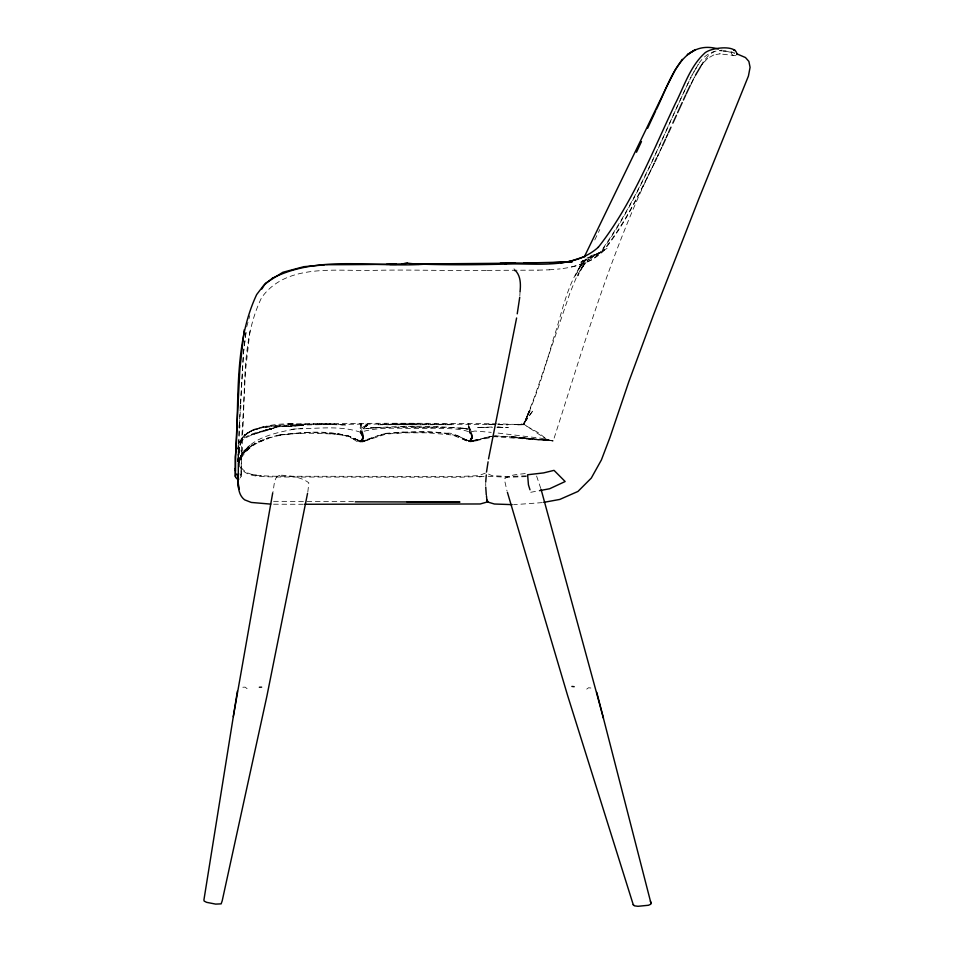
<?xml version="1.0" encoding="UTF-8"?>
<svg xmlns="http://www.w3.org/2000/svg" width="954" height="954" viewBox="0 0 954 954"><rect width="100%" height="100%" fill="white"/><g stroke="black" fill="none" stroke-linecap="round" stroke-linejoin="round"><path stroke-width="0.72" stroke-dasharray="4.77 3.58" d="M241.123 469.773L241.183 476.44M469.535 430.612L468.676 426.462M238.035 459.315L238.023 461.569L238.202 450.55M238.011 458.6L238.023 454.366M238.762 443.908L239.072 428.954M238.381 461.366L238.417 458.433M239.895 473.816L241.195 476.249L239.561 478.86M238.369 461.104L238.5 449.06M238.118 462.022L238.19 459.411M238.75 444.612L239.371 429.121M238.13 461.211L238.691 447.39M241.195 476.249C241.29 464.896 241.243 453.532 241.911 442.179C246.406 393.919 239.848 342.367 261.587 297.672C286.725 262.302 337.668 271.687 375.733 270.328C412.891 269.481 450.049 271.067 487.208 270.387M239.573 425.09L240.42 408.479M239.132 427.487L240.146 409.242M240.658 404.15L243.508 352.527L246.335 329.714M519.823 295.823L520.061 291.578M240.468 403.625L243.473 352.443L246.323 329.69M361.077 428.906L361.614 423.683M238.178 460.603L239.144 451.874M361.483 424.172L361.554 423.349L360.612 425.305M361.685 423.814L361.327 423.612M362.842 437.218L361.161 441.01L361.757 442.048L385.917 434.106L403.077 432.83L427.571 432.806M240.336 445.351C244.808 421.37 281.621 428.298 298.817 425.102C364.714 423.576 430.648 423.981 496.545 424.59M239.788 445.113L241.839 438.208L245.178 434.213L241.302 438.685L239.156 443.956M238.417 464.467L240.098 457.562L238.345 464.133M249.996 330.847L245.655 369.222L241.851 436.693L242.423 449.883L241.481 452.005L239.848 452.637L241.851 450.92L241.171 470.537M307.82 492.025L308.834 482.819C301.595 477.215 291.399 475.974 282.408 475.247C272.808 473.923 274.645 487.244 272.677 493.075M361.161 441.01L362.019 439.627M239.215 449.942L237.832 456.62L238.214 461.974M239.991 450.026L238.607 456.68L238.965 461.831C245.548 438.208 274.68 433.14 295.501 428.835C316.907 428.883 339.755 425.067 360.433 432.234C384.021 425.114 409.528 429.86 433.712 428.215C445.601 428.895 458.254 427.762 469.618 432.043L474.925 431.017L491.215 432.353M585.601 259.106L577.742 275.945L584.182 264.353L582.763 266.667L588.69 259.13L582.787 265.916L576.979 276.004L569.991 292.89L534.657 396.518L523.818 424.602L529.172 410.959L523.818 424.602L521.087 424.065L523.829 424.78L524.378 421.716L523.818 424.602L538.139 432.591L547.334 439.675L553.225 440.915C583.502 347.22 610.524 251.856 654.253 163.146C639.061 193.781 624.274 225.204 602.212 251.629L591.253 260.037L580.747 264.413L570.325 267.227M238.786 462.785L240.754 456.155L238.607 463.632L241.386 455.511L238.595 463.596C239.633 456 245.214 450.288 251.188 445.995L241.612 455.237L238.607 462.75M239.955 442.525C249.066 421.108 280.249 427.189 298.781 424.327C364.69 422.789 430.648 423.206 496.569 423.814M361.685 423.958L361.554 423.349L360.946 424.303L361.196 423.683M241.779 455.595L239.824 460.436C257.079 428.322 306.544 432.925 337.573 434.261C345.813 434.69 352.897 438.995 360.29 442.012C361.924 441.714 362.711 440.14 363.319 438.757C365.06 436.467 360.087 430.707 360.099 432.627M511.678 437.457L546.272 440.509L494.637 436.67L470.489 441.893L469.905 440.533L471.825 436.145L468.223 423.946M477.549 440.617L470.274 441.738L469.881 440.641L471.753 436.992L469.225 432.329L469.702 431.852L472.528 437.111L470.596 441.106L469.129 441.833L452.542 435.012L427.571 432.806M239.12 461.557L240.456 456.632L243.902 450.741L249.793 445.268M361.339 424.172L361.554 423.349L361.578 424.136M246.692 326.864L249.781 315.691M238.583 462.607L240.086 457.467L239.514 459.124C247.026 444.23 264.473 438.59 279.582 434.893M361.483 423.612L361.208 424.101M361.125 423.814L360.183 427.475L360.672 430.826M241.1 455.213L239.072 460.186C241.648 450.968 250.64 445.864 258.474 441.571M363.355 438.661L361.971 441.177L378.142 435.584M241.386 455.511L239.287 460.114L241.815 455.094L239.478 459.804M239.287 460.114L245.357 450.813L251.009 446.174M661.921 147.274L657.306 156.492L661.754 147.286M666.238 137.889L668.086 133.87M731.897 51.564L731.527 53.77L733.519 55.904L732.541 55.69M666.095 137.901L667.955 133.87M665.904 137.853L667.764 133.87M239.478 459.78L241.612 455.237L238.595 463.596L239.526 459.423L241.899 455.046M654.504 163.051C639.43 193.71 624.763 225.168 602.809 251.641L602.678 251.773C591.158 262.815 575.286 267.072 559.831 268.897M657.604 156.504L660.693 149.957M471.443 438.232L470.036 440.533M472.182 438.47L470.537 441.153L468.986 441.809M582.655 260.347L575.298 275.921L581.737 264.33L580.247 266.643L586.436 259.106L579.71 266.631L584.182 260.991C566.843 283.183 562.419 312.34 553.511 338.408C545.163 367.493 536.494 396.637 523.77 424.16L547.381 439.913L553.225 440.915L511.571 436.86L494.47 436.073M594.771 239.955L599.792 229.556M690.827 84.811L696.623 73.076M241.624 455.237L239.526 459.423L241.803 455.094M361.876 441.201L363.355 438.315L363.319 435.274M700.725 66.088L703.444 61.438L709.573 54.295L714.606 51.54M469.917 440.605L471.813 436.562L469.511 430.516M240.456 456.62L244.272 450.61M582.787 265.916L588.058 260.287L600.519 252.679C639.311 198.754 662.505 136.088 691.233 76.69C662.386 136.148 638.965 198.837 599.863 252.667L585.839 260.263L580.247 265.892M735.749 55.702L719.459 53.841L720.198 53.77L713.389 55.034L714.057 54.772L707.176 58.647L707.713 58.242L701.428 65.266M366.288 425.317C362.508 426.796 357.81 430.504 362.043 434.308M239.836 442.799C247.646 433.855 260.907 432.973 271.496 428.978L265.701 430.683L273.369 428.167C261.837 431.53 247.348 432.901 239.108 442.453M701.13 65.719L704.41 61.473M698.96 63.262C704.04 55.642 712.638 49.775 722.118 50.908M364.13 427.487L367.23 425.031L363.45 427.106M366.443 425.317L365.692 425.699L367.23 425.031L366.002 426.199L366.658 425.675M366.097 425.52L365.406 425.866L367.23 425.031L365.704 426.378L366.3 425.878M366.038 426.033L367.23 425.031L366.574 425.389M366.646 425.52L367.23 425.031L366.097 425.675M245.381 451.302L251.105 446.699M366.169 425.806L367.23 425.031M586.722 689.11L588.582 687.751L590.908 688.037M366.574 425.794L361.006 430.564L363.355 435.358M600.519 252.679L607.316 248.314L580.199 262.433L600.519 252.679L590.621 255.827M245.524 434.666L251.117 431.482M587.044 257.974L599.863 252.667M258.629 441.738L268.181 437.767M258.832 442.262L268.432 438.506M485.395 473.077L478.825 475.641L460.126 476.44L274.382 476.237C262.35 475.414 243.592 477.811 239.192 463.036M486.922 437.266L481.09 439.114M368.673 439.4L372.298 438.148M279.57 434.881C306.437 432.007 336.285 428.334 361.029 441.702L385.75 433.343L403.029 432.055M271.556 428.847L270.065 429.348L273.369 428.167L265.546 429.944L271.294 428.561M271.365 428.835L273.369 428.167L269.767 428.883L271.413 428.453M271.532 428.942L270.03 429.431L273.369 428.167L269.946 428.883M368.9 439.508L361.029 441.678L353.6 438.327M271.532 428.704L273.369 428.167L271.318 428.692M477.394 439.854L470.787 441.022L493.421 436.002M486.922 437.278L493.361 436.181M385.726 433.545C413.487 432.484 444.337 427.392 469.726 441.511L481.102 439.102M381.23 434.583L385.726 433.545M364.881 441.404L361.757 442.036L361.196 441.285M477.584 439.973L469.726 441.487L462.523 438.077M530.758 492.288L538.008 490.928M542.325 502.615L513.634 504.702M278.592 475.581L279.963 475.342M279.629 435.084L305.936 432.556M479.313 476.94L484.441 476.249L460.436 477.215L274.335 477C261.968 476.249 242.853 478.431 238.452 463.25M719.662 50.419L722.202 50.133M482.116 427.261L476.153 427.797L491.906 426.987M291.674 429.372L302.859 428.251M549.134 269.827L560.129 268.897M299.258 425.603L275.778 426.915L274.919 427.118L279.892 426.521L263.769 430.481L251.176 435.036L277.984 426.665L303.527 425.46L288.346 426.343M479.266 427.475L480.589 427.38L478.503 427.475L492.598 427.237M525.26 473.554C518.296 474.448 509.877 474.436 504.284 479.003L507.003 490.964M497.916 424.613L523.818 424.661L497.94 423.838M242.841 687.238L245.118 687.142L247.11 688.669M380.336 424.661L415.038 423.91L452.59 424.733L377.45 424.757L396.16 424.16L380.336 424.661L383.556 424.542M526.346 475.843L507.528 476.499L491.906 475.641L486.385 473.089M526.358 476.618L507.254 477.274L486.051 476.141M487.208 270.376L538.068 270.149M537.901 270.149L549.361 269.827M415.145 427.142L452.625 427.464L468.295 429.097C433.688 425.126 398.152 425.496 363.51 428.883L380.336 427.297L370.593 427.809L438.458 427.142M403.029 432.055L427.607 432.031L446.854 433.259M520.431 424.685L523.818 424.661L517.795 424.28M517.783 424.912L523.818 424.661L520.419 424.53M415.038 426.653L398.021 426.784M493.003 424.268L487.196 424.291L507.874 424.912M305.876 432.353L337.704 433.498M273.583 501.327L353.982 501.47M273.583 504.213L303.217 504.272M494.554 435.895L511.726 436.682L552.569 440.915L540.99 438.244L497.654 433.021M497.058 427.249L508.339 427.654L496.318 427.082M497.773 427.165L506.562 427.619M497.046 427.118L503.593 427.464M523.913 437.767L549.54 440.617L511.726 436.682M546.248 440.426L543.72 440.259L549.504 440.438L543.78 439.615L549.504 440.438L543.72 440.235L549.54 440.617L543.744 440.402L549.54 440.617L546.296 440.378M360.171 432.711L361.22 432.758M329.5 433.51L343.392 435.262M546.284 439.877L543.816 439.77M251.939 474.484L261.599 475.784M446.854 433.247C455.201 431.888 463.262 441.058 470.179 440.426L468.974 441.022L464.944 439.186M337.74 433.688L347.816 435.68L360.397 441.213L353.684 438.196M725.851 51.206L734.616 53.174L728.486 51.218M360.254 432.77L362.854 437.409M347.816 435.68L350.989 436.932M456.906 435.441L460.007 436.693M353.35 438.888C363.069 447.867 365.62 435.131 360.982 429.026M462.261 438.649L466.971 441.165M469.32 432.508L469.94 432.031M468.664 427.976L468.426 426.343L469.034 427.07L468.307 426.641M470.99 433.366L471.729 434.475M468.474 427.01L468.426 426.343L472.409 435.191L472.218 438.124L470.739 440.772L472.23 437.814L472.397 434.726L468.223 423.791M523.102 423.552L523.829 424.78M468.76 426.963L468.426 426.343L468.629 427.022M468.808 423.981L468.342 423.337L468.331 424.447L468.342 423.337L468.784 423.791M360.624 430.731L362.866 436.562L361.316 440.629L360.195 441.237L362.615 438.089L362.007 434.225M536.601 476.034L541.109 489.462M471.049 434.857L471.586 436.026M468.426 423.588L468.295 423.659M514.027 268.694L514.731 271.008M241.195 471.359L241.243 472.111M238.273 461.736L238.25 459.244L238.273 462.165M485.717 483.356L485.741 485.848M529.398 410.792L523.794 424.291L530.066 410.804L523.758 423.958L529.398 410.792M694.297 77.405L690.827 84.334L694.285 77.405M698.245 64.478L691.853 75.426L698.245 64.478M532.559 411.174L523.734 423.683L532.559 411.174M250.389 431.256L245.011 434.356C259.774 425.615 277.542 423.349 294.452 423.898L286.605 423.97L327.782 423.433L346.004 425.114L318.755 424.089L334.055 424.291C306.329 424.983 277.507 421.954 250.807 430.993L257.878 428.608L250.389 431.256M415.038 424.136L391.629 424.125L415.038 424.148M464.67 428.429L459.494 427.75L466.756 428.823L464.67 428.429M468.712 424.077L468.342 423.337L468.581 424.148M471.061 441.213L470.739 440.474L471.073 441.225"/><path stroke-width="1.43" d="M270.769 504.117L251.272 502.436L244.582 499.813C238.321 494.947 238.118 486.647 238.166 479.385M238.369 445.78L238.643 449.489L239.025 447.915L238.643 449.489L238.381 447.808L238.643 449.489L238.965 447.855L238.846 448.523M307.546 493.361L266.858 696.313L222.199 900.838L221.137 903.867L215.64 904.106L206.601 902.329L204.132 901.065L203.917 899.956L237.403 691.125M238.285 473.768L238.19 483.32M238.357 462.845L238.238 480.351L238.357 474.853M238.846 479.111L236.652 478.681L235.399 476.559M239.442 427.774L239.573 425.09M240.42 408.479L240.575 405.593M520.061 291.578C520.812 284.244 520.777 275.694 515.065 270.209M235.399 476.821L235.34 470.155M238.715 448.499L238.643 449.489L238.405 447.927L238.476 448.642M485.717 482.116L486.29 474.913M238.941 448.583L239.025 447.915M517.235 313.83L519.739 297.243M486.516 472.027L488.078 461.831M272.415 278.222L263.709 285.329L256.662 294.583C234.445 341.77 239.001 396.84 236.163 447.891M244.272 329.69L239.907 368.661L235.817 447.76L235.352 476.058L236.342 474.055M238.762 448.69L238.643 449.489L238.619 448.678M233.289 716.692L272.677 493.075M516.603 317.98L488.531 458.922M236.187 449.274L235.197 456.894L235.388 470.918M668.563 132.534L670.996 127.18M672.832 123.173L676.422 115.279M677.59 112.703L682.241 102.531M656.233 109.722C668.885 84.763 680.464 38.005 718.457 49.048M683.386 100.039L685.676 95.066M736.846 54.664C737.311 43.92 708.989 47.676 704.112 53.698C689.802 67.114 683.97 86.85 675.193 103.879C651.999 152.831 632.025 204.442 598.241 247.348L598.373 247.205C575.322 267.919 541.836 263.853 513.18 263.924C483.475 264.699 453.746 265.176 424.041 264.234C373.61 267.8 319.173 254.551 272.415 278.222M647.635 128.277L655.613 111.046M662.374 145.938L665.475 139.236M636.473 152.246L641.482 141.538M686.236 93.874L690.219 85.49M654.897 161.751L656.769 157.827M584.456 256.602L666.894 86.313L675.396 69.63L682.277 59.351M695.514 75.175L700.749 66.351M261.801 289.05L265.486 283.255L282.813 272.295L303.909 266.679L325.004 264.83M585.315 256.411L569.407 261.515L560.797 262.875M326.411 264.711C352.264 264.687 378.571 264.544 404.186 263.864M539.463 490.654L549.623 488.758L565.15 481.531L554.035 470.358L543.577 472.91L527.61 474.758L528.444 484.859L529.983 489.807M543.78 502.353L559.783 499.431L577.957 491.441L591.289 478.085L601.414 459.911L609.952 437.469L628.734 381.946L653.562 314.748L698.877 198.694L748.425 76.046L750.082 67.329L748.878 61.402L745.468 57.538L736.977 53.913M571.494 261.241L564.327 262.159L566.974 261.992M407.525 263.197L402.23 263.853L407.525 263.185L418.842 264.341L412.951 264.163M515.398 263.042L507.134 263.018L504.714 264.008L508.542 262.899L535.599 263.232M733.721 50.264L734.485 50.192M572.34 261.515L549.623 262.934M569.61 261.837L572.245 261.67L569.347 261.837M566.449 262.004L523.627 263.065M259.345 687.25L261.635 687.166M395.767 264.103L386.418 264.365M500.266 263.221L506.872 263.232L412.963 264.031M389.757 264.485L396.518 264.389M355.222 501.84L459.971 502.054L407.06 501.923M304.696 504.272L480.208 503.974L487.089 502.031L486.492 495.949M512.155 504.642L494.375 504.01L487.744 502.031L487.291 500.17M723.37 51.003L725.851 51.206M571.875 686.427L574.213 686.701M734.246 50.145L734.997 50.264M507.409 492.324L567.487 695.12L633.217 904.595L634.458 905.835L637.999 906.3L648.458 905.263L650.831 904.201L650.938 903.116L596.775 692.354M633.659 905.346L633.217 904.595M541.109 489.462L603.429 718.147M650.425 901.029L650.938 903.116M487.613 501.232L487.744 502.031M486.278 494.816L485.741 487.1M235.244 468.474L235.292 469.225M238.762 489.247L238.214 482.605L238.762 489.247M690.386 52.732L687.274 54.712L695.49 49.572L690.386 52.732"/></g></svg>
